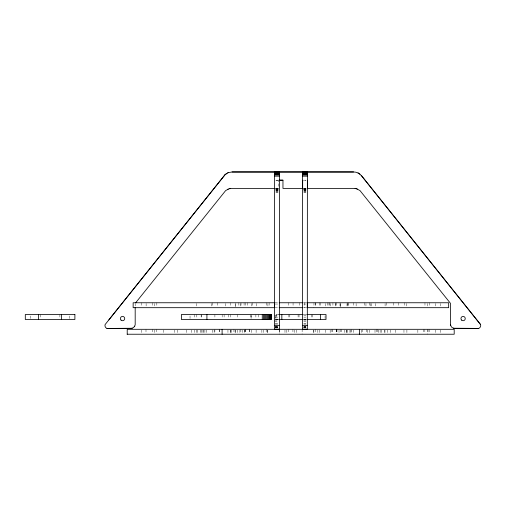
<?xml version="1.0" encoding="UTF-8"?>
<svg xmlns="http://www.w3.org/2000/svg" width="506" height="506" viewBox="0 0 506 506"><rect width="100%" height="100%" fill="white"/><g stroke="black" fill="none" stroke-linecap="round" stroke-linejoin="round"><path stroke-width="0.38" stroke-dasharray="2.53 1.9" d="M275.947 180.193L278.053 180.174M305.972 180.187L303.455 180.174L305.972 180.288M275.947 180.288L278.053 180.269M275.941 188.194L278.053 188.194M303.859 188.194L305.972 188.194M275.941 188.276L278.053 188.276M303.859 188.27L305.972 188.27M275.903 188.415L278.249 188.384L278.249 180.174M303.859 188.403L305.972 188.403M275.941 188.593L278.053 188.593M303.859 188.586L305.972 188.593M275.941 188.687L278.053 188.687M303.859 188.681L305.972 188.687M275.941 188.839L278.053 188.776M303.859 188.776L305.972 188.833M275.941 188.909L278.053 188.915M303.859 188.909L305.972 188.909M275.941 189.136L278.053 189.105M303.859 189.136L305.972 189.105M275.941 189.358L278.053 189.358M303.859 189.358L305.972 189.358M303.859 189.497L305.972 189.497M275.941 189.497L278.053 189.497M275.941 189.668L278.053 189.668M303.859 189.661L305.972 189.668M303.859 189.902L305.972 189.902M275.941 189.908L278.053 189.908M275.941 190.028L278.053 190.028M303.859 190.028L305.972 190.028M275.941 190.364L278.053 190.364M303.859 190.364L305.972 190.439M275.941 190.446L278.053 190.446M275.941 190.907L278.053 190.87M303.859 190.907L305.972 190.907M275.941 191.42L278.053 191.42M303.859 191.413L305.966 191.413M275.941 192.008L278.053 192.014M303.859 192.008L305.966 192.008M275.941 192.565L278.053 192.565M303.859 192.565L305.966 192.565M274.941 302.759L278.585 302.759M303.417 302.759L306.136 302.759M275.188 304.03L278.003 304.03M303.809 304.03L305.921 304.03M274.941 307.686L278.585 307.686M303.417 307.686L306.136 307.686M278.547 314.542L275.428 314.542L275.428 319.469L278.547 319.469M303.771 314.542L306.332 314.542M274.48 315.757L277.996 315.757M303.802 315.757L305.915 315.757M275.182 317.129L277.996 317.135M303.802 317.129L305.915 317.129M275.182 319.172L277.996 319.172M303.802 319.166L305.909 319.166M275.182 319.349L277.996 319.349M303.802 319.349L305.909 319.349M303.771 319.469L306.332 319.469M274.473 320.07L277.996 320.077M303.802 320.07L305.909 320.07M274.473 321.449L277.99 321.449M303.796 321.443L305.909 321.449M275.175 323.846L277.99 323.846M303.796 323.84L305.909 323.846M275.175 324.042L277.99 324.049M303.796 324.042L305.909 324.042M275.175 326.585L277.99 326.585M303.796 326.579L305.909 326.585M275.175 326.781L277.99 326.781M303.796 326.775L305.909 326.781M275.175 327.015L277.99 327.021M303.796 327.015L305.909 327.015M275.175 327.35L277.99 327.357M303.796 327.369L305.909 327.35M275.175 327.369L277.99 327.369M275.175 327.629L277.99 327.629M303.796 327.629L305.909 327.629M275.175 327.705L277.99 327.705M303.796 327.705L305.909 327.705M275.175 327.863L277.99 327.806M303.796 327.799L305.909 327.863M440.403 303.461L440.403 307.686M440.283 330.007L440.283 333.524M435.691 303.461L435.691 306.984M435.571 330.007L435.571 333.524M429.29 302.759L429.29 306.984M429.164 329.305L429.164 333.524M428.032 329.305L428.032 333.524M427.317 303.461L427.317 306.984M427.19 329.305L427.19 334.232M424.97 302.759L424.97 306.984M424.85 329.305L424.85 333.524M423.718 329.305L423.718 333.524M417.855 330.007L417.855 334.232M406.906 330.007L406.906 333.524M406.204 303.461L406.204 306.984M404.794 302.759L404.794 306.984M403.965 330.007L403.965 333.524M398.228 302.759L398.228 306.984M395.294 330.007L395.294 333.524M393.181 302.759L393.251 306.984M390.221 330.007L390.221 334.232M387.356 330.007L387.356 334.232M386.616 302.759L386.616 306.984M385.085 303.461L385.085 307.686M384.965 330.007L384.965 333.524M384.345 330.007L384.345 333.524M381.303 330.007L381.303 334.232M380.139 330.007L380.139 333.524M378.608 330.007L378.608 334.232M377.818 329.305L377.818 333.524M376.654 329.305L376.654 333.524M375.25 303.461L375.25 306.984M375.003 330.007L375.003 333.524M371.802 303.461L371.802 306.984M370.607 303.461L370.607 307.686M369.57 302.759L369.57 306.984M369.285 330.007L369.285 333.524M367.426 330.007L367.426 333.524M366.489 329.305L366.489 333.524M365.964 303.461L365.964 306.984M364.358 302.759L364.358 306.984M362.169 329.305L362.169 333.524M361.739 330.007L361.739 333.524M356.123 303.461L356.123 307.686M353.808 302.759L353.802 306.984M353.612 330.007L353.612 334.232M351.107 329.305L351.107 333.524M350.981 330.007L350.981 333.524M349.95 330.007L349.95 333.524M348.596 302.759L348.596 306.984M347.964 303.461L347.964 306.984M347.628 330.007L347.628 334.232M347.312 302.759L347.312 306.984M347.008 303.461L347.008 306.984M346.465 330.007L346.465 333.524M346.18 330.007L346.18 333.524M344.32 330.007L344.32 334.232M341.639 329.305L341.639 333.524M340.671 329.305L340.671 333.524M340 303.461L340 306.984M339.014 330.007L339.014 333.524M336.996 329.305L336.996 334.232M336.477 302.759L336.477 306.984M336.458 329.305L336.458 333.524M336.357 329.305L336.357 333.524M336.269 329.305L336.269 333.524M335.769 303.461L335.769 307.686M335.706 302.759L335.706 306.984M332.923 302.759L332.923 306.984M332.138 329.305L332.138 333.524M331.955 329.305L331.955 333.524M330.285 303.461L330.285 306.984M330.159 330.007L330.159 334.232M329.134 302.759L329.134 306.984M329.008 302.759L329.008 306.984M327.711 302.759L327.711 306.984M325.573 303.461L325.573 307.686M325.447 330.007L325.447 334.232M325.054 315.953L325.054 318.767M320.646 302.759L320.646 306.984M319.697 330.007L319.697 333.524M319.21 302.759L319.21 306.984M317.838 330.007L317.838 334.232M315.535 302.759L315.535 306.984M315.434 302.759L315.434 306.984M315.415 329.305L315.415 333.524M313.998 302.759L313.897 307.686M313.872 330.007L313.872 333.524M313.771 330.007L313.771 334.232M312.563 314.542L312.563 318.767M311.607 314.542L311.607 318.767M304.542 302.759L304.542 307.686M302.145 329.305L302.107 334.232M299.331 302.759L299.331 306.984M299.04 314.542L299.04 318.767M298.085 314.542L298.085 318.767M296.586 330.007L296.586 333.524M294.726 330.007L294.726 333.524M293.063 302.759L293.075 306.984M292.923 329.305L292.949 333.524M289.83 314.542L289.83 318.767M288.875 314.542L288.875 318.767M288.749 302.759L288.736 306.984M288.622 329.305L288.635 333.524M286.832 330.007L286.832 333.524M284.973 330.007L284.973 333.524M279.457 330.007L279.457 333.524M279.413 329.305L279.375 334.232M276.384 314.542L276.384 319.469M269.135 302.759L269.135 306.984M267.914 303.461L267.914 306.984M267.788 330.007L267.788 334.232M267.687 330.007L267.687 333.524M266.27 302.759L266.27 306.984M266.15 329.305L266.15 333.524M263.721 330.007L263.721 333.524M261.868 330.007L261.868 333.524M258.193 314.542L258.193 318.767M256.238 303.461L256.238 307.686M256.112 330.007L256.112 333.524M255.884 314.542L255.884 318.767M252.456 302.759L252.456 306.984M251.526 303.461L251.526 306.984M251.564 314.542L251.564 318.767M251.4 330.007L251.4 333.524M251.084 315.953L251.084 318.767M250.381 314.542L250.381 318.767M249.42 329.305L249.42 333.524M249.23 329.305L249.23 333.524M247.244 302.759L247.244 306.984M245.328 302.759L245.328 306.984M245.208 329.305L245.208 333.524M245.1 329.305L245.1 333.524M244.917 329.305L244.917 333.524M244.562 330.007L244.562 334.232M244.082 302.759L244.082 306.984M242.545 330.007L242.545 333.524M241.014 302.759L241.014 306.984M240.888 329.305L240.888 333.524M240.401 303.461L240.331 306.984M239.92 330.007L239.92 334.232M238.864 302.759L238.864 306.984M237.637 314.542L237.637 318.767M237.238 330.007L237.238 333.524M235.385 330.007L235.385 334.232M235.094 330.007L235.094 334.232M233.936 329.305L233.936 333.524M231.615 330.007L231.615 334.232M230.565 302.759L230.54 306.984M230.578 330.007L230.578 334.232M230.451 330.007L230.451 333.524M230.375 314.542L230.375 318.767M228.427 314.542L228.427 318.767M227.953 330.007L227.953 334.232M225.682 303.461L225.682 307.686M224.114 314.542L224.114 318.767M222.166 314.542L222.166 318.767M219.819 329.305L219.819 333.524M219.199 329.305L219.199 333.524M217.453 302.759L217.453 306.984M214.905 314.542L214.905 318.767M214.886 329.305L214.886 333.524M214.133 330.007L214.133 333.524M212.273 330.007L212.273 333.524M212.235 302.759L212.235 306.984M211.204 303.461L211.204 306.984M206.562 330.007L206.562 334.232M204.905 330.007L204.905 333.524M203.741 330.007L203.741 333.524M202.95 330.007L202.95 333.524M201.458 314.542L201.458 318.767M201.42 330.007L201.42 334.232M201.135 314.542L201.135 318.767M200.262 330.007L200.262 333.524M197.22 330.007L197.22 333.524M196.821 314.542L196.821 318.767M196.72 303.461L196.72 306.984M196.594 330.007L196.594 333.524M194.355 314.542L194.355 318.767M194.203 330.007L194.203 334.232M191.338 330.007L191.338 333.524M190.035 315.953L190.035 318.767M186.271 330.007L186.271 333.524M177.593 330.007L177.593 333.524M174.659 330.007L174.659 333.524M163.71 330.007L163.71 334.232M156.835 302.759L156.835 306.984M156.715 329.305L156.715 333.524M154.488 303.461L154.488 306.984M154.368 330.007L154.368 333.524M152.521 302.759L152.521 306.984M152.395 329.305L152.395 333.524M146.114 303.461L146.114 306.984M145.994 329.305L145.994 333.524M141.402 302.759L141.402 306.984M141.275 330.007L141.275 333.524M135.184 303.347L135.184 306.535M69.455 315.953L69.455 318.767M59.891 314.542L59.891 318.767M40.309 314.542L40.309 318.767M30.739 315.953L30.739 318.767M340.797 306.984L340.797 302.759L340.74 306.984M235.777 306.984L235.777 302.759L235.752 306.984"/><path stroke-width="0.76" d="M279.47 171.774L279.394 329.21L274.473 329.204L274.543 171.774L279.47 171.85M108.841 319.893L225.069 174.671L105.103 324.586A3.15 3.15 0 0 0 106.962 328.438L131.415 328.438L133.445 327.616L134.748 326.123L135.191 324.637L135.184 307.3M134.394 326.699L134.748 326.123M135.678 302.759L225.651 190.585L229.022 188.795L232.052 188.39L275.119 188.384M225.069 174.696L228.295 172.622L227.586 172.925M225.644 174.19L226.258 173.729M227.586 189.377L228.295 189.073M228.295 172.654L232.052 171.964L353.574 171.958L355.863 172.204L358.722 173.28L361.581 175.829L480.567 324.561A3.15 3.15 0 0 1 478.72 328.413L454.236 328.413L452.206 327.616L451.257 326.674L450.466 324.612L450.46 303.322L359.981 190.572L356.61 188.782L353.58 188.377L307.382 188.409L307.382 180.199M132.256 328.261L106.962 328.438M229.762 188.63L230.521 188.504M302.455 171.85L307.382 171.85M232.052 171.996L353.574 171.983M274.543 172.261L279.47 172.268M302.455 172.261L307.382 172.261M274.543 172.356L279.47 172.356M302.455 172.35L307.382 172.356M274.543 172.489L279.47 172.489M302.455 172.489L307.382 172.489M274.543 172.685L279.47 172.685M302.455 172.679L307.382 172.685M302.455 172.932L307.382 172.938M274.543 172.938L279.47 172.938M274.543 173.242L279.47 173.248M302.455 173.242L307.382 173.242M274.543 173.609L279.464 173.609M302.455 173.602L307.382 173.609M274.543 174.02L279.464 174.02M302.455 174.02L307.382 174.02M274.537 174.481L279.464 174.488M302.455 174.481L307.382 174.481M274.537 174.994L279.464 175M302.455 174.994L307.382 174.994M274.537 176.145L279.464 176.145M302.455 176.139L307.382 176.145M282.962 180.174L278.958 180.174L282.962 180.199L282.962 188.415L302.67 188.384L302.67 180.199M279.173 302.759L302.632 302.759M306.864 302.759L448.664 302.759L448.664 307.686L306.864 307.686M279.173 307.686L302.632 307.686M278.724 314.542L303.17 314.542M306.902 314.542L326.009 314.542L326.009 319.469L306.902 319.469M278.724 319.469L303.17 319.469M302.392 325.364L307.319 325.364M274.473 325.364L279.401 325.371M453.395 328.236L478.72 328.413M127.139 334.232L454.198 334.232L454.198 329.305L127.215 329.305L127.215 334.232M355.111 188.491L355.87 188.593M356.61 188.814L357.337 189.061M358.039 172.944L358.722 173.305M359.368 173.716L359.981 174.178M361.581 175.829L480.567 324.561M450.466 324.637L450.644 325.453M359.456 329.305L359.456 334.232M320.551 314.542L320.551 319.469M307.325 302.759L307.325 307.686M281.842 314.542L281.842 319.469M271.089 314.542L271.089 319.469M270.855 314.542L270.855 319.469M270.476 314.542L270.476 319.469M269.951 314.542L269.951 319.469M269.293 314.542L269.293 319.469M268.515 314.542L268.515 319.469M267.63 314.542L267.63 319.469M266.662 314.542L266.662 319.469M265.618 314.542L265.618 319.469M264.524 314.542L264.524 319.469M263.398 314.542L263.398 319.469M262.266 314.542L262.266 319.469M222.102 329.305L222.102 334.232M206.916 314.542L206.916 319.469M61.593 314.542L61.593 319.469M38.601 314.542L38.601 319.469M302.455 171.768L302.386 329.204L307.313 329.204L307.382 171.774L302.455 171.768M274.48 302.759L133.141 302.759L133.141 307.686L274.48 307.686L274.48 302.759M74.894 314.542L25.3 314.542L25.3 319.469L74.894 319.469L74.894 314.542M271.165 314.542L181.376 314.542L181.376 319.469L271.165 319.469L271.165 314.542M121.035 320.083A2.157 2.157 0 0 0 124.647 319.115A2.157 2.157 0 0 0 122.003 316.471A2.157 2.157 0 0 0 121.035 320.083M461.567 320.083A2.157 2.157 0 0 0 465.178 319.115A2.157 2.157 0 0 0 462.535 316.478A2.157 2.157 0 0 0 461.567 320.083"/></g></svg>
